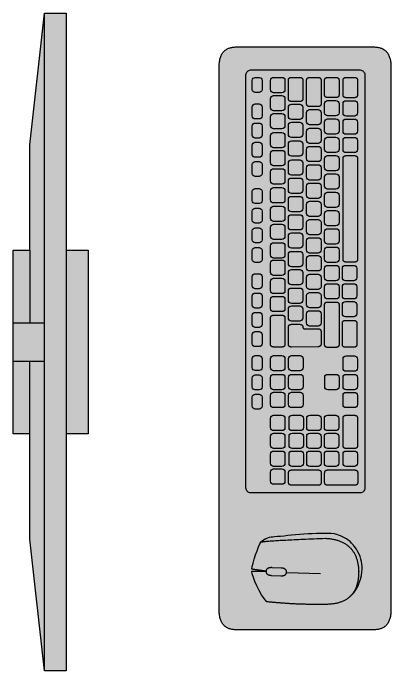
# Model space of a CAD drawing. Header units: metres. Extents: x -17 to 580, y -130 to 19.
# Drawn here: x 331.142 to 331.544, y -14.545 to -13.845 of the extents above; entities that cross this region are included whole.
import ezdxf

# ---------------------------------------------------------------- set-up
doc = ezdxf.new("R2010")
doc.units = ezdxf.units.M
doc.linetypes.add('Style Black Lines_2', pattern=[0])
doc.linetypes.add('Style Thin Border  Fill_1', pattern=[0])
doc.layers.add('Furniture', color=7, linetype='Continuous', true_color=0x7a8bf7)
doc.layers.add('Imported blocks', color=7, linetype='Continuous', true_color=0x7a8bf7)

# ---------------------------------------------------------------- blocks, each defined once
blk = doc.blocks.new('Keyboard L')
at = {"layer": 'Imported blocks', "transparency": 33554483}
h = blk.add_hatch(color=256, dxfattribs=at)
edge = h.paths.add_edge_path(flags=0)
edge.add_line((0.2897, 0.09128), (-0.2897, 0.09128))
edge.add_spline(control_points=[(-0.2897, 0.09128), (-0.31016, 0.09128), (-0.31016, 0.07298)], knot_values=[0, 0, 0, 1, 1, 1], degree=2, periodic=0)
edge.add_line((-0.31016, 0.07298), (-0.31016, -0.07298))
edge.add_spline(control_points=[(-0.31016, -0.07298), (-0.31016, -0.09128), (-0.2897, -0.09128)], knot_values=[0, 0, 0, 1, 1, 1], degree=2, periodic=0)
edge.add_line((-0.2897, -0.09128), (0.2897, -0.09128))
edge.add_spline(control_points=[(0.2897, -0.09128), (0.31016, -0.09128), (0.31016, -0.07298)], knot_values=[0, 0, 0, 1, 1, 1], degree=2, periodic=0)
edge.add_line((0.31016, -0.07298), (0.31016, 0.07298))
edge.add_spline(control_points=[(0.31016, 0.07298), (0.31016, 0.09128), (0.2897, 0.09128)], knot_values=[0, 0, 0, 1, 1, 1], degree=2, periodic=0)
at = {"layer": 'Imported blocks', "linetype": 'Style Thin Border  Fill_1'}
for points in [[(0.2897, 0.09128), (-0.2897, 0.09128)], [(-0.31016, 0.07298), (-0.31016, -0.07298)], [(0.31016, -0.07298), (0.31016, 0.07298)], [(-0.2897, -0.09128), (0.2897, -0.09128)]]:
    blk.add_lwpolyline(points, dxfattribs=at)
at = {"layer": 'Imported blocks', "linetype": 'Style Black Lines_2'}
for points in [[(-0.28074, 0.06283, 0.414214), (-0.28565, 0.05792), (-0.28565, -0.05862, 0.414214), (-0.28074, -0.06354), (0.15943, -0.06354, 0.414214), (0.16435, -0.05862), (0.16435, 0.05792, 0.414214), (0.15943, 0.06283), (-0.28074, 0.06283)], [(-0.27769, 0.0531), (-0.27769, 0.04885, 0.414214), (-0.27457, 0.04573), (-0.26483, 0.04573, 0.414214), (-0.26171, 0.04885), (-0.26171, 0.0531, 0.414214), (-0.26483, 0.05622), (-0.27457, 0.05622, 0.414214), (-0.27769, 0.0531)], [(-0.24954, 0.04885, 0.414214), (-0.24642, 0.04573), (-0.23668, 0.04573, 0.414214), (-0.23356, 0.04885), (-0.23356, 0.0531, 0.414214), (-0.23668, 0.05622), (-0.24642, 0.05622, 0.414214), (-0.24954, 0.0531), (-0.24954, 0.04885)]]:
    blk.add_lwpolyline(points, format="xyb", close=True, dxfattribs=at)
for points in [[(-0.226, 0.05622, 0.414214), (-0.22911, 0.0531)], [(-0.21314, 0.0531, 0.414214), (-0.21626, 0.05622)], [(-0.20557, 0.05622, 0.414214), (-0.20869, 0.0531)], [(-0.19272, 0.0531, 0.414214), (-0.19584, 0.05622)], [(-0.18515, 0.05622, 0.414214), (-0.18827, 0.0531)], [(-0.17229, 0.0531, 0.414214), (-0.17541, 0.05622)], [(-0.15637, 0.05622, 0.414214), (-0.15949, 0.0531)], [(-0.14352, 0.0531, 0.414214), (-0.14664, 0.05622)], [(-0.13546, 0.05622, 0.414214), (-0.13857, 0.0531)], [(-0.1226, 0.0531, 0.414214), (-0.12572, 0.05622)], [(-0.11454, 0.05622, 0.414214), (-0.11766, 0.0531)], [(-0.10168, 0.0531, 0.414214), (-0.1048, 0.05622)], [(-0.09362, 0.05622, 0.414214), (-0.09674, 0.0531)], [(-0.08076, 0.0531, 0.414214), (-0.08388, 0.05622)], [(-0.0657, 0.05622, 0.414214), (-0.06882, 0.0531)], [(-0.05285, 0.0531, 0.414214), (-0.05596, 0.05622)], [(-0.04515, 0.05622, 0.414214), (-0.04827, 0.0531)], [(-0.03229, 0.0531, 0.414214), (-0.03541, 0.05622)], [(-0.02459, 0.05622, 0.414214), (-0.02771, 0.0531)], [(-0.01174, 0.0531, 0.414214), (-0.01486, 0.05622)], [(-0.00404, 0.05622, 0.414214), (-0.00716, 0.0531)], [(0.00881, 0.0531, 0.414214), (0.00569, 0.05622)], [(0.02139, 0.05622, 0.414214), (0.01827, 0.0531)], [(0.03424, 0.0531, 0.414214), (0.03112, 0.05622)], [(0.04194, 0.05622, 0.414214), (0.03882, 0.0531)], [(0.0548, 0.0531, 0.414214), (0.05168, 0.05622)], [(0.06249, 0.05622, 0.414214), (0.05937, 0.0531)], [(0.07535, 0.0531, 0.414214), (0.07223, 0.05622)], [(-0.22911, 0.04885, 0.414214), (-0.226, 0.04573)], [(-0.21626, 0.04573, 0.414214), (-0.21314, 0.04885)], [(-0.20869, 0.04885, 0.414214), (-0.20557, 0.04573)], [(-0.19584, 0.04573, 0.414214), (-0.19272, 0.04885)], [(-0.18827, 0.04885, 0.414214), (-0.18515, 0.04573)], [(-0.17541, 0.04573, 0.414214), (-0.17229, 0.04885)], [(-0.15949, 0.04885, 0.414214), (-0.15637, 0.04573)], [(-0.14664, 0.04573, 0.414214), (-0.14352, 0.04885)], [(-0.13857, 0.04885, 0.414214), (-0.13546, 0.04573)], [(-0.12572, 0.04573, 0.414214), (-0.1226, 0.04885)], [(-0.11766, 0.04885, 0.414214), (-0.11454, 0.04573)], [(-0.1048, 0.04573, 0.414214), (-0.10168, 0.04885)], [(-0.09674, 0.04885, 0.414214), (-0.09362, 0.04573)], [(-0.08388, 0.04573, 0.414214), (-0.08076, 0.04885)], [(-0.06882, 0.04885, 0.414214), (-0.0657, 0.04573)], [(-0.05596, 0.04573, 0.414214), (-0.05285, 0.04885)], [(-0.04827, 0.04885, 0.414214), (-0.04515, 0.04573)], [(-0.03541, 0.04573, 0.414214), (-0.03229, 0.04885)], [(-0.02771, 0.04885, 0.414214), (-0.02459, 0.04573)], [(-0.01486, 0.04573, 0.414214), (-0.01174, 0.04885)], [(-0.00716, 0.04885, 0.414214), (-0.00404, 0.04573)], [(0.00569, 0.04573, 0.414214), (0.00881, 0.04885)], [(0.01827, 0.04885, 0.414214), (0.02139, 0.04573)], [(0.03112, 0.04573, 0.414214), (0.03424, 0.04885)], [(0.03882, 0.04885, 0.414214), (0.04194, 0.04573)], [(0.05168, 0.04573, 0.414214), (0.0548, 0.04885)], [(0.05937, 0.04885, 0.414214), (0.06249, 0.04573)], [(0.07223, 0.04573, 0.414214), (0.07535, 0.04885)], [(-0.27449, 0.03673, 0.414214), (-0.27774, 0.03348)], [(-0.26146, 0.03348, 0.414214), (-0.26471, 0.03673)], [(-0.25529, 0.03673, 0.414214), (-0.25855, 0.03348)], [(-0.24226, 0.03348, 0.414214), (-0.24552, 0.03673)], [(-0.2361, 0.03673, 0.414214), (-0.23935, 0.03348)], [(-0.22307, 0.03348, 0.414214), (-0.22632, 0.03673)], [(-0.21587, 0.03673, 0.414214), (-0.21912, 0.03348)], [(-0.20284, 0.03348, 0.414214), (-0.20609, 0.03673)], [(-0.19681, 0.03673, 0.414214), (-0.20006, 0.03348)], [(-0.18378, 0.03348, 0.414214), (-0.18703, 0.03673)], [(-0.1773, 0.03673, 0.414214), (-0.18055, 0.03348)], [(-0.16427, 0.03348, 0.414214), (-0.16752, 0.03673)], [(-0.1572, 0.03673, 0.414214), (-0.16045, 0.03348)], [(-0.14417, 0.03348, 0.414214), (-0.14742, 0.03673)], [(-0.13746, 0.03673, 0.414214), (-0.14071, 0.03348)], [(-0.12443, 0.03348, 0.414214), (-0.12768, 0.03673)], [(-0.11827, 0.03673, 0.414214), (-0.12152, 0.03348)], [(-0.10524, 0.03348, 0.414214), (-0.10849, 0.03673)], [(-0.09853, 0.03673, 0.414214), (-0.10178, 0.03348)], [(-0.0855, 0.03348, 0.414214), (-0.08875, 0.03673)], [(-0.08006, 0.03673, 0.414214), (-0.08331, 0.03348)], [(-0.06703, 0.03348, 0.414214), (-0.07028, 0.03673)], [(-0.06069, 0.03673, 0.414214), (-0.06394, 0.03348)], [(-0.04766, 0.03348, 0.414214), (-0.05091, 0.03673)], [(-0.04149, 0.03673, 0.414214), (-0.04474, 0.03348)], [(-0.02846, 0.03348, 0.414214), (-0.03172, 0.03673)], [(0.02152, 0.03673, 0.414214), (0.01827, 0.03348)], [(0.03455, 0.03348, 0.414214), (0.0313, 0.03673)], [(0.04159, 0.03673, 0.414214), (0.03834, 0.03348)], [(0.05462, 0.03348, 0.414214), (0.05137, 0.03673)], [(0.06063, 0.03673, 0.414214), (0.05738, 0.03348)], [(0.07366, 0.03348, 0.414214), (0.07041, 0.03673)], [(0.08513, 0.03673, 0.414214), (0.08188, 0.03348)], [(0.09816, 0.03348, 0.414214), (0.09491, 0.03673)], [(0.10416, 0.03673, 0.414214), (0.10091, 0.03348)], [(0.11719, 0.03348, 0.414214), (0.11394, 0.03673)], [(0.1232, 0.03673, 0.414214), (0.11995, 0.03348)], [(0.13623, 0.03348, 0.414214), (0.13298, 0.03673)], [(0.14224, 0.03673, 0.414214), (0.13899, 0.03348)], [(0.15527, 0.03348, 0.414214), (0.15202, 0.03673)], [(-0.27774, 0.02458, 0.414214), (-0.27449, 0.02133)], [(-0.26471, 0.02133, 0.414214), (-0.26146, 0.02458)], [(-0.25855, 0.02458, 0.414214), (-0.25529, 0.02133)], [(-0.24552, 0.02133, 0.414214), (-0.24226, 0.02458)], [(-0.23935, 0.02458, 0.414214), (-0.2361, 0.02133)], [(-0.22632, 0.02133, 0.414214), (-0.22307, 0.02458)], [(-0.21912, 0.02458, 0.414214), (-0.21587, 0.02133)], [(-0.20609, 0.02133, 0.414214), (-0.20284, 0.02458)], [(-0.20006, 0.02458, 0.414214), (-0.19681, 0.02133)], [(-0.18703, 0.02133, 0.414214), (-0.18378, 0.02458)], [(-0.18055, 0.02458, 0.414214), (-0.1773, 0.02133)], [(-0.16752, 0.02133, 0.414214), (-0.16427, 0.02458)], [(-0.16045, 0.02458, 0.414214), (-0.1572, 0.02133)], [(-0.14742, 0.02133, 0.414214), (-0.14417, 0.02458)], [(-0.14071, 0.02458, 0.414214), (-0.13746, 0.02133)], [(-0.12768, 0.02133, 0.414214), (-0.12443, 0.02458)], [(-0.12152, 0.02458, 0.414214), (-0.11827, 0.02133)], [(-0.10849, 0.02133, 0.414214), (-0.10524, 0.02458)], [(-0.10178, 0.02458, 0.414214), (-0.09853, 0.02133)], [(-0.08875, 0.02133, 0.414214), (-0.0855, 0.02458)], [(-0.08331, 0.02458, 0.414214), (-0.08006, 0.02133)], [(-0.07028, 0.02133, 0.414214), (-0.06703, 0.02458)], [(-0.06394, 0.02458, 0.414214), (-0.06069, 0.02133)], [(-0.05091, 0.02133, 0.414214), (-0.04766, 0.02458)], [(-0.04474, 0.02458, 0.414214), (-0.04149, 0.02133)], [(-0.03172, 0.02133, 0.414214), (-0.02846, 0.02458)], [(0.01827, 0.02458, 0.414214), (0.02152, 0.02133)], [(0.0313, 0.02133, 0.414214), (0.03455, 0.02458)], [(0.03834, 0.02458, 0.414214), (0.04159, 0.02133)], [(0.05137, 0.02133, 0.414214), (0.05462, 0.02458)], [(0.05738, 0.02458, 0.414214), (0.06063, 0.02133)], [(0.07041, 0.02133, 0.414214), (0.07366, 0.02458)], [(0.08188, 0.02458, 0.414214), (0.08513, 0.02133)], [(0.09491, 0.02133, 0.414214), (0.09816, 0.02458)], [(0.10091, 0.02458, 0.414214), (0.10416, 0.02133)], [(0.11394, 0.02133, 0.414214), (0.11719, 0.02458)], [(0.11995, 0.02458, 0.414214), (0.1232, 0.02133)], [(0.13298, 0.02133, 0.414214), (0.13623, 0.02458)], [(0.13899, 0.02458, 0.414214), (0.14224, 0.02133)], [(0.15202, 0.02133, 0.414214), (0.15527, 0.02458)], [(-0.24596, 0.0177, 0.414214), (-0.24921, 0.01445)], [(-0.23293, 0.01445, 0.414214), (-0.23618, 0.0177)], [(-0.22677, 0.0177, 0.414214), (-0.23002, 0.01445)], [(-0.21374, 0.01445, 0.414214), (-0.21699, 0.0177)], [(-0.20698, 0.0177, 0.414214), (-0.21023, 0.01445)], [(-0.19395, 0.01445, 0.414214), (-0.1972, 0.0177)], [(-0.18671, 0.0177, 0.414214), (-0.18996, 0.01445)], [(-0.17368, 0.01445, 0.414214), (-0.17693, 0.0177)], [(-0.16734, 0.0177, 0.414214), (-0.17059, 0.01445)], [(-0.15431, 0.01445, 0.414214), (-0.15756, 0.0177)], [(-0.14786, 0.0177, 0.414214), (-0.15111, 0.01445)], [(-0.13483, 0.01445, 0.414214), (-0.13808, 0.0177)], [(-0.12838, 0.0177, 0.414214), (-0.13163, 0.01445)], [(-0.11535, 0.01445, 0.414214), (-0.1186, 0.0177)], [(-0.10913, 0.0177, 0.414214), (-0.11238, 0.01445)], [(-0.0961, 0.01445, 0.414214), (-0.09935, 0.0177)], [(-0.08929, 0.0177, 0.414214), (-0.09254, 0.01445)], [(-0.07626, 0.01445, 0.414214), (-0.07951, 0.0177)], [(-0.07004, 0.0177, 0.414214), (-0.07329, 0.01445)], [(-0.05701, 0.01445, 0.414214), (-0.06026, 0.0177)], [(-0.05032, 0.0177, 0.414214), (-0.05357, 0.01445)], [(-0.03729, 0.01445, 0.414214), (-0.04054, 0.0177)], [(-0.03143, 0.0177, 0.414214), (-0.03468, 0.01445)], [(-0.0184, 0.01445, 0.414214), (-0.02165, 0.0177)], [(0.02152, 0.01751, 0.414214), (0.01827, 0.01426)], [(0.03455, 0.01426, 0.414214), (0.0313, 0.01751)], [(0.04159, 0.01751, 0.414214), (0.03834, 0.01426)], [(0.05462, 0.01426, 0.414214), (0.05137, 0.01751)], [(0.06063, 0.01751, 0.414214), (0.05738, 0.01426)], [(0.07366, 0.01426, 0.414214), (0.07041, 0.01751)], [(0.08513, 0.01699, 0.414214), (0.08188, 0.01374)], [(0.09816, 0.01374, 0.414214), (0.09491, 0.01699)], [(0.10416, 0.01699, 0.414214), (0.10091, 0.01374)], [(0.11719, 0.01374, 0.414214), (0.11394, 0.01699)], [(0.1232, 0.01699, 0.414214), (0.11995, 0.01374)], [(0.13623, 0.01374, 0.414214), (0.13298, 0.01699)], [(-0.24921, 0.00556, 0.414214), (-0.24596, 0.0023)], [(-0.23618, 0.0023, 0.414214), (-0.23293, 0.00556)], [(-0.23002, 0.00556, 0.414214), (-0.22677, 0.0023)], [(-0.21699, 0.0023, 0.414214), (-0.21374, 0.00556)], [(-0.21023, 0.00556, 0.414214), (-0.20698, 0.0023)], [(-0.1972, 0.0023, 0.414214), (-0.19395, 0.00556)], [(-0.18996, 0.00556, 0.414214), (-0.18671, 0.0023)], [(-0.17693, 0.0023, 0.414214), (-0.17368, 0.00556)], [(-0.17059, 0.00556, 0.414214), (-0.16734, 0.0023)], [(-0.15756, 0.0023, 0.414214), (-0.15431, 0.00556)], [(-0.15111, 0.00556, 0.414214), (-0.14786, 0.0023)], [(-0.13808, 0.0023, 0.414214), (-0.13483, 0.00556)], [(-0.13163, 0.00556, 0.414214), (-0.12838, 0.0023)], [(-0.1186, 0.0023, 0.414214), (-0.11535, 0.00556)], [(-0.11238, 0.00556, 0.414214), (-0.10913, 0.0023)], [(-0.09935, 0.0023, 0.414214), (-0.0961, 0.00556)], [(-0.09254, 0.00556, 0.414214), (-0.08929, 0.0023)], [(-0.07951, 0.0023, 0.414214), (-0.07626, 0.00556)], [(-0.07329, 0.00556, 0.414214), (-0.07004, 0.0023)], [(-0.06026, 0.0023, 0.414214), (-0.05701, 0.00556)], [(-0.05357, 0.00556, 0.414214), (-0.05032, 0.0023)], [(-0.04054, 0.0023, 0.414214), (-0.03729, 0.00556)], [(-0.03468, 0.00556, 0.414214), (-0.03143, 0.0023)], [(-0.02165, 0.0023, 0.414214), (-0.0184, 0.00556)], [(0.01827, 0.00536, 0.414214), (0.02152, 0.00211)], [(0.0313, 0.00211, 0.414214), (0.03455, 0.00536)], [(0.03834, 0.00536, 0.414214), (0.04159, 0.00211)], [(0.05137, 0.00211, 0.414214), (0.05462, 0.00536)], [(0.05738, 0.00536, 0.414214), (0.06063, 0.00211)], [(0.07041, 0.00211, 0.414214), (0.07366, 0.00536)], [(0.08188, 0.00485, 0.414214), (0.08513, 0.00159)], [(0.09491, 0.00159, 0.414214), (0.09816, 0.00485)], [(0.10091, 0.00485, 0.414214), (0.10416, 0.00159)], [(0.11394, 0.00159, 0.414214), (0.11719, 0.00485)], [(0.11995, 0.00485, 0.414214), (0.1232, 0.00159)], [(0.13298, 0.00159, 0.414214), (0.13623, 0.00485)], [(-0.24027, -0.00166, 0.414214), (-0.24352, -0.00491)], [(-0.22724, -0.00491, 0.414214), (-0.23049, -0.00166)], [(-0.22051, -0.00166, 0.414214), (-0.22376, -0.00491)], [(-0.20748, -0.00491, 0.414214), (-0.21073, -0.00166)], [(-0.20114, -0.00166, 0.414214), (-0.20439, -0.00491)], [(-0.18811, -0.00491, 0.414214), (-0.19136, -0.00166)], [(-0.18154, -0.00166, 0.414214), (-0.18479, -0.00491)], [(-0.16851, -0.00491, 0.414214), (-0.17176, -0.00166)], [(-0.16206, -0.00166, 0.414214), (-0.16531, -0.00491)], [(-0.14903, -0.00491, 0.414214), (-0.15228, -0.00166)], [(-0.14269, -0.00166, 0.414214), (-0.14594, -0.00491)], [(-0.12966, -0.00491, 0.414214), (-0.13291, -0.00166)], [(-0.12333, -0.00166, 0.414214), (-0.12658, -0.00491)], [(-0.1103, -0.00491, 0.414214), (-0.11355, -0.00166)], [(-0.10384, -0.00166, 0.414214), (-0.10709, -0.00491)], [(-0.09081, -0.00491, 0.414214), (-0.09406, -0.00166)], [(-0.08483, -0.00166, 0.414214), (-0.08808, -0.00491)], [(-0.0718, -0.00491, 0.414214), (-0.07505, -0.00166)], [(-0.06499, -0.00166, 0.414214), (-0.06824, -0.00491)], [(-0.05196, -0.00491, 0.414214), (-0.05521, -0.00166)], [(-0.04563, -0.00166, 0.414214), (-0.04888, -0.00491)], [(-0.0326, -0.00491, 0.414214), (-0.03585, -0.00166)], [(-0.02614, -0.00166, 0.414214), (-0.0294, -0.00491)], [(-0.01311, -0.00491, 0.414214), (-0.01637, -0.00166)], [(0.08513, -0.00178, 0.414214), (0.08188, -0.00503)], [(0.09816, -0.00503, 0.414214), (0.09491, -0.00178)], [(0.10416, -0.00178, 0.414214), (0.10091, -0.00503)], [(0.11719, -0.00503, 0.414214), (0.11394, -0.00178)], [(0.1232, -0.00178, 0.414214), (0.11995, -0.00503)], [(0.13623, -0.00503, 0.414214), (0.13298, -0.00178)], [(-0.24352, -0.01381, 0.414214), (-0.24027, -0.01706)], [(-0.23049, -0.01706, 0.414214), (-0.22724, -0.01381)], [(-0.22376, -0.01381, 0.414214), (-0.22051, -0.01706)], [(-0.21073, -0.01706, 0.414214), (-0.20748, -0.01381)], [(-0.20439, -0.01381, 0.414214), (-0.20114, -0.01706)], [(-0.19136, -0.01706, 0.414214), (-0.18811, -0.01381)], [(-0.18479, -0.01381, 0.414214), (-0.18154, -0.01706)], [(-0.17176, -0.01706, 0.414214), (-0.16851, -0.01381)], [(-0.16531, -0.01381, 0.414214), (-0.16206, -0.01706)], [(-0.15228, -0.01706, 0.414214), (-0.14903, -0.01381)], [(-0.14594, -0.01381, 0.414214), (-0.14269, -0.01706)], [(-0.13291, -0.01706, 0.414214), (-0.12966, -0.01381)], [(-0.12658, -0.01381, 0.414214), (-0.12333, -0.01706)], [(-0.11355, -0.01706, 0.414214), (-0.1103, -0.01381)], [(-0.10709, -0.01381, 0.414214), (-0.10384, -0.01706)], [(-0.09406, -0.01706, 0.414214), (-0.09081, -0.01381)], [(-0.08808, -0.01381, 0.414214), (-0.08483, -0.01706)], [(-0.07505, -0.01706, 0.414214), (-0.0718, -0.01381)], [(-0.06824, -0.01381, 0.414214), (-0.06499, -0.01706)], [(-0.05521, -0.01706, 0.414214), (-0.05196, -0.01381)], [(-0.04888, -0.01381, 0.414214), (-0.04563, -0.01706)], [(-0.03585, -0.01706, 0.414214), (-0.0326, -0.01381)], [(-0.0294, -0.01381, 0.414214), (-0.02614, -0.01706)], [(-0.01637, -0.01706, 0.414214), (-0.01311, -0.01381)], [(0.08188, -0.01393, 0.414214), (0.08513, -0.01718)], [(0.09491, -0.01718, 0.414214), (0.09816, -0.01393)], [(0.10091, -0.01393, 0.414214), (0.10416, -0.01718)], [(0.11394, -0.01718, 0.414214), (0.11719, -0.01393)], [(0.11995, -0.01393, 0.414214), (0.1232, -0.01718)], [(0.13298, -0.01718, 0.414214), (0.13623, -0.01393)], [(-0.24982, -0.02078, 0.414214), (-0.25307, -0.02403)], [(-0.23679, -0.02403, 0.414214), (-0.24004, -0.02078)], [(-0.23033, -0.02078, 0.414214), (-0.23359, -0.02403)], [(-0.21731, -0.02403, 0.414214), (-0.22056, -0.02078)], [(-0.21085, -0.02078, 0.414214), (-0.2141, -0.02403)], [(-0.19782, -0.02403, 0.414214), (-0.20107, -0.02078)], [(-0.19136, -0.02078, 0.414214), (-0.19461, -0.02403)], [(-0.17833, -0.02403, 0.414214), (-0.18158, -0.02078)], [(-0.17187, -0.02078, 0.414214), (-0.17512, -0.02403)], [(-0.15884, -0.02403, 0.414214), (-0.16209, -0.02078)], [(-0.15238, -0.02078, 0.414214), (-0.15563, -0.02403)], [(-0.13935, -0.02403, 0.414214), (-0.1426, -0.02078)], [(-0.13289, -0.02078, 0.414214), (-0.13615, -0.02403)], [(-0.11986, -0.02403, 0.414214), (-0.12312, -0.02078)], [(-0.11341, -0.02078, 0.414214), (-0.11666, -0.02403)], [(-0.10038, -0.02403, 0.414214), (-0.10363, -0.02078)], [(-0.09392, -0.02078, 0.414214), (-0.09717, -0.02403)], [(-0.08089, -0.02403, 0.414214), (-0.08414, -0.02078)], [(-0.07443, -0.02078, 0.414214), (-0.07768, -0.02403)], [(-0.0614, -0.02403, 0.414214), (-0.06465, -0.02078)], [(-0.05494, -0.02078, 0.414214), (-0.05819, -0.02403)], [(-0.04191, -0.02403, 0.414214), (-0.04516, -0.02078)], [(0.04159, -0.02094, 0.414214), (0.03834, -0.02419)], [(0.05462, -0.02419, 0.414214), (0.05137, -0.02094)], [(0.08513, -0.02056, 0.414214), (0.08188, -0.02381)], [(0.09816, -0.02381, 0.414214), (0.09491, -0.02056)], [(0.10416, -0.02056, 0.414214), (0.10091, -0.02381)], [(0.11719, -0.02381, 0.414214), (0.11394, -0.02056)], [(0.1232, -0.02056, 0.414214), (0.11995, -0.02381)], [(0.13623, -0.02381, 0.414214), (0.13298, -0.02056)], [(-0.25307, -0.03293, 0.414214), (-0.24982, -0.03618)], [(-0.24004, -0.03618, 0.414214), (-0.23679, -0.03293)], [(-0.23359, -0.03293, 0.414214), (-0.23033, -0.03618)], [(-0.22056, -0.03618, 0.414214), (-0.21731, -0.03293)], [(-0.2141, -0.03293, 0.414214), (-0.21085, -0.03618)], [(-0.20107, -0.03618, 0.414214), (-0.19782, -0.03293)], [(-0.19461, -0.03293, 0.414214), (-0.19136, -0.03618)], [(-0.18158, -0.03618, 0.414214), (-0.17833, -0.03293)], [(-0.17512, -0.03293, 0.414214), (-0.17187, -0.03618)], [(-0.16209, -0.03618, 0.414214), (-0.15884, -0.03293)], [(-0.15563, -0.03293, 0.414214), (-0.15238, -0.03618)], [(-0.1426, -0.03618, 0.414214), (-0.13935, -0.03293)], [(-0.13615, -0.03293, 0.414214), (-0.13289, -0.03618)], [(-0.12312, -0.03618, 0.414214), (-0.11986, -0.03293)], [(-0.11666, -0.03293, 0.414214), (-0.11341, -0.03618)], [(-0.10363, -0.03618, 0.414214), (-0.10038, -0.03293)], [(-0.09717, -0.03293, 0.414214), (-0.09392, -0.03618)], [(-0.08414, -0.03618, 0.414214), (-0.08089, -0.03293)], [(-0.07768, -0.03293, 0.414214), (-0.07443, -0.03618)], [(-0.06465, -0.03618, 0.414214), (-0.0614, -0.03293)], [(-0.05819, -0.03293, 0.414214), (-0.05494, -0.03618)], [(-0.04516, -0.03618, 0.414214), (-0.04191, -0.03293)], [(0.03834, -0.03309, 0.414214), (0.04159, -0.03634)], [(0.05137, -0.03634, 0.414214), (0.05462, -0.03309)], [(0.08188, -0.03271, 0.414214), (0.08513, -0.03596)], [(0.09491, -0.03596, 0.414214), (0.09816, -0.03271)], [(0.10091, -0.03271, 0.414214), (0.10416, -0.03596)], [(0.11394, -0.03596, 0.414214), (0.11719, -0.03271)], [(0.11995, -0.03271, 0.414214), (0.1232, -0.03596)], [(0.13298, -0.03596, 0.414214), (0.13623, -0.03271)], [(-0.2497, -0.04045, 0.414214), (-0.25295, -0.0437)], [(-0.23667, -0.0437, 0.414214), (-0.23992, -0.04045)], [(-0.23021, -0.04045, 0.414214), (-0.23346, -0.0437)], [(-0.21718, -0.0437, 0.414214), (-0.22043, -0.04045)], [(-0.21072, -0.04045, 0.414214), (-0.21397, -0.0437)], [(-0.19769, -0.0437, 0.414214), (-0.20094, -0.04045)], [(-0.07443, -0.0397, 0.414214), (-0.07768, -0.04295)], [(-0.0614, -0.04295, 0.414214), (-0.06465, -0.0397)], [(-0.05494, -0.0397, 0.414214), (-0.05819, -0.04295)], [(-0.04191, -0.04295, 0.414214), (-0.04516, -0.0397)], [(-0.03592, -0.0397, 0.414214), (-0.03917, -0.04295)], [(-0.02289, -0.04295, 0.414214), (-0.02614, -0.0397)], [(0.02199, -0.04039, 0.414214), (0.01874, -0.04364)], [(0.03502, -0.04364, 0.414214), (0.03177, -0.04039)], [(0.04159, -0.04039, 0.414214), (0.03834, -0.04364)], [(0.05462, -0.04364, 0.414214), (0.05137, -0.04039)], [(0.06072, -0.04039, 0.414214), (0.05747, -0.04364)], [(0.07375, -0.04364, 0.414214), (0.0705, -0.04039)], [(0.1232, -0.04046, 0.414214), (0.11995, -0.04371)], [(0.13623, -0.04371, 0.414214), (0.13298, -0.04046)], [(-0.25295, -0.0526, 0.414214), (-0.2497, -0.05585)], [(-0.23992, -0.05585, 0.414214), (-0.23667, -0.0526)], [(-0.23346, -0.0526, 0.414214), (-0.23021, -0.05585)], [(-0.22043, -0.05585, 0.414214), (-0.21718, -0.0526)], [(-0.21397, -0.0526, 0.414214), (-0.21072, -0.05585)], [(-0.20094, -0.05585, 0.414214), (-0.19769, -0.0526)], [(-0.07768, -0.05185, 0.414214), (-0.07443, -0.0551)], [(-0.06465, -0.0551, 0.414214), (-0.0614, -0.05185)], [(-0.05819, -0.05185, 0.414214), (-0.05494, -0.0551)], [(-0.04516, -0.0551, 0.414214), (-0.04191, -0.05185)], [(-0.03917, -0.05185, 0.414214), (-0.03592, -0.0551)], [(-0.02614, -0.0551, 0.414214), (-0.02289, -0.05185)], [(0.01874, -0.05254, 0.414214), (0.02199, -0.05579)], [(0.03177, -0.05579, 0.414214), (0.03502, -0.05254)], [(0.03834, -0.05254, 0.414214), (0.04159, -0.05579)], [(0.05137, -0.05579, 0.414214), (0.05462, -0.05254)], [(0.05747, -0.05254, 0.414214), (0.06072, -0.05579)], [(0.0705, -0.05579, 0.414214), (0.07375, -0.05254)], [(0.11995, -0.05261, 0.414214), (0.1232, -0.05586)], [(0.13298, -0.05586, 0.414214), (0.13623, -0.05261)]]:
    blk.add_lwpolyline(points, format="xyb", dxfattribs=at)
for points in [[(-0.21626, 0.05622), (-0.226, 0.05622)], [(-0.19584, 0.05622), (-0.20557, 0.05622)], [(-0.17541, 0.05622), (-0.18515, 0.05622)], [(-0.14664, 0.05622), (-0.15637, 0.05622)], [(-0.12572, 0.05622), (-0.13546, 0.05622)], [(-0.1048, 0.05622), (-0.11454, 0.05622)], [(-0.08388, 0.05622), (-0.09362, 0.05622)], [(-0.05596, 0.05622), (-0.0657, 0.05622)], [(-0.03541, 0.05622), (-0.04515, 0.05622)], [(-0.01486, 0.05622), (-0.02459, 0.05622)], [(0.00569, 0.05622), (-0.00404, 0.05622)], [(0.03112, 0.05622), (0.02139, 0.05622)], [(0.05168, 0.05622), (0.04194, 0.05622)], [(0.07223, 0.05622), (0.06249, 0.05622)], [(-0.22911, 0.0531), (-0.22911, 0.04885)], [(-0.21314, 0.04885), (-0.21314, 0.0531)], [(-0.20869, 0.0531), (-0.20869, 0.04885)], [(-0.19272, 0.04885), (-0.19272, 0.0531)], [(-0.18827, 0.0531), (-0.18827, 0.04885)], [(-0.17229, 0.04885), (-0.17229, 0.0531)], [(-0.15949, 0.0531), (-0.15949, 0.04885)], [(-0.14352, 0.04885), (-0.14352, 0.0531)], [(-0.13857, 0.0531), (-0.13857, 0.04885)], [(-0.1226, 0.04885), (-0.1226, 0.0531)], [(-0.11766, 0.0531), (-0.11766, 0.04885)], [(-0.10168, 0.04885), (-0.10168, 0.0531)], [(-0.09674, 0.0531), (-0.09674, 0.04885)], [(-0.08076, 0.04885), (-0.08076, 0.0531)], [(-0.06882, 0.0531), (-0.06882, 0.04885)], [(-0.05285, 0.04885), (-0.05285, 0.0531)], [(-0.04827, 0.0531), (-0.04827, 0.04885)], [(-0.03229, 0.04885), (-0.03229, 0.0531)], [(-0.02771, 0.0531), (-0.02771, 0.04885)], [(-0.01174, 0.04885), (-0.01174, 0.0531)], [(-0.00716, 0.0531), (-0.00716, 0.04885)], [(0.00881, 0.04885), (0.00881, 0.0531)], [(0.01827, 0.0531), (0.01827, 0.04885)], [(0.03424, 0.04885), (0.03424, 0.0531)], [(0.03882, 0.0531), (0.03882, 0.04885)], [(0.0548, 0.04885), (0.0548, 0.0531)], [(0.05937, 0.0531), (0.05937, 0.04885)], [(0.07535, 0.04885), (0.07535, 0.0531)], [(-0.226, 0.04573), (-0.21626, 0.04573)], [(-0.20557, 0.04573), (-0.19584, 0.04573)], [(-0.18515, 0.04573), (-0.17541, 0.04573)], [(-0.15637, 0.04573), (-0.14664, 0.04573)], [(-0.13546, 0.04573), (-0.12572, 0.04573)], [(-0.11454, 0.04573), (-0.1048, 0.04573)], [(-0.09362, 0.04573), (-0.08388, 0.04573)], [(-0.0657, 0.04573), (-0.05596, 0.04573)], [(-0.04515, 0.04573), (-0.03541, 0.04573)], [(-0.02459, 0.04573), (-0.01486, 0.04573)], [(-0.00404, 0.04573), (0.00569, 0.04573)], [(0.02139, 0.04573), (0.03112, 0.04573)], [(0.04194, 0.04573), (0.05168, 0.04573)], [(0.06249, 0.04573), (0.07223, 0.04573)], [(-0.26471, 0.03673), (-0.27449, 0.03673)], [(-0.24552, 0.03673), (-0.25529, 0.03673)], [(-0.22632, 0.03673), (-0.2361, 0.03673)], [(-0.20609, 0.03673), (-0.21587, 0.03673)], [(-0.18703, 0.03673), (-0.19681, 0.03673)], [(-0.16752, 0.03673), (-0.1773, 0.03673)], [(-0.14742, 0.03673), (-0.1572, 0.03673)], [(-0.12768, 0.03673), (-0.13746, 0.03673)], [(-0.10849, 0.03673), (-0.11827, 0.03673)], [(-0.08875, 0.03673), (-0.09853, 0.03673)], [(-0.07028, 0.03673), (-0.08006, 0.03673)], [(-0.05091, 0.03673), (-0.06069, 0.03673)], [(-0.03172, 0.03673), (-0.04149, 0.03673)], [(0.0313, 0.03673), (0.02152, 0.03673)], [(0.05137, 0.03673), (0.04159, 0.03673)], [(0.07041, 0.03673), (0.06063, 0.03673)], [(0.09491, 0.03673), (0.08513, 0.03673)], [(0.11394, 0.03673), (0.10416, 0.03673)], [(0.13298, 0.03673), (0.1232, 0.03673)], [(0.15202, 0.03673), (0.14224, 0.03673)], [(0.2437, 0.03531), (0.24416, 0.02548)], [(0.25304, 0.0259), (0.25258, 0.03573)], [(-0.27774, 0.03348), (-0.27774, 0.02458)], [(-0.26146, 0.02458), (-0.26146, 0.03348)], [(-0.25855, 0.03348), (-0.25855, 0.02458)], [(-0.24226, 0.02458), (-0.24226, 0.03348)], [(-0.23935, 0.03348), (-0.23935, 0.02458)], [(-0.22307, 0.02458), (-0.22307, 0.03348)], [(-0.21912, 0.03348), (-0.21912, 0.02458)], [(-0.20284, 0.02458), (-0.20284, 0.03348)], [(-0.20006, 0.03348), (-0.20006, 0.02458)], [(-0.18378, 0.02458), (-0.18378, 0.03348)], [(-0.18055, 0.03348), (-0.18055, 0.02458)], [(-0.16427, 0.02458), (-0.16427, 0.03348)], [(-0.16045, 0.03348), (-0.16045, 0.02458)], [(-0.14417, 0.02458), (-0.14417, 0.03348)], [(-0.14071, 0.03348), (-0.14071, 0.02458)], [(-0.12443, 0.02458), (-0.12443, 0.03348)], [(-0.12152, 0.03348), (-0.12152, 0.02458)], [(-0.10524, 0.02458), (-0.10524, 0.03348)], [(-0.10178, 0.03348), (-0.10178, 0.02458)], [(-0.0855, 0.02458), (-0.0855, 0.03348)], [(-0.08331, 0.03348), (-0.08331, 0.02458)], [(-0.06703, 0.02458), (-0.06703, 0.03348)], [(-0.06394, 0.03348), (-0.06394, 0.02458)], [(-0.04766, 0.02458), (-0.04766, 0.03348)], [(-0.04474, 0.03348), (-0.04474, 0.02458)], [(-0.02846, 0.02458), (-0.02846, 0.03348)], [(0.01827, 0.03348), (0.01827, 0.02458)], [(0.03455, 0.02458), (0.03455, 0.03348)], [(0.03834, 0.03348), (0.03834, 0.02458)], [(0.05462, 0.02458), (0.05462, 0.03348)], [(0.05738, 0.03348), (0.05738, 0.02458)], [(0.07366, 0.02458), (0.07366, 0.03348)], [(0.08188, 0.03348), (0.08188, 0.02458)], [(0.09816, 0.02458), (0.09816, 0.03348)], [(0.10091, 0.03348), (0.10091, 0.02458)], [(0.11719, 0.02458), (0.11719, 0.03348)], [(0.11995, 0.03348), (0.11995, 0.02458)], [(0.13623, 0.02458), (0.13623, 0.03348)], [(0.13899, 0.03348), (0.13899, 0.02458)], [(0.15527, 0.02458), (0.15527, 0.03348)], [(-0.27449, 0.02133), (-0.26471, 0.02133)], [(-0.25529, 0.02133), (-0.24552, 0.02133)], [(-0.2361, 0.02133), (-0.22632, 0.02133)], [(-0.21587, 0.02133), (-0.20609, 0.02133)], [(-0.19681, 0.02133), (-0.18703, 0.02133)], [(-0.1773, 0.02133), (-0.16752, 0.02133)], [(-0.1572, 0.02133), (-0.14742, 0.02133)], [(-0.13746, 0.02133), (-0.12768, 0.02133)], [(-0.11827, 0.02133), (-0.10849, 0.02133)], [(-0.09853, 0.02133), (-0.08875, 0.02133)], [(-0.08006, 0.02133), (-0.07028, 0.02133)], [(-0.06069, 0.02133), (-0.05091, 0.02133)], [(-0.04149, 0.02133), (-0.03172, 0.02133)], [(0.02152, 0.02133), (0.0313, 0.02133)], [(0.04159, 0.02133), (0.05137, 0.02133)], [(0.06063, 0.02133), (0.07041, 0.02133)], [(0.08513, 0.02133), (0.09491, 0.02133)], [(0.10416, 0.02133), (0.11394, 0.02133)], [(0.1232, 0.02133), (0.13298, 0.02133)], [(0.14224, 0.02133), (0.15202, 0.02133)], [(-0.24921, 0.01445), (-0.24921, 0.00556)], [(-0.23618, 0.0177), (-0.24596, 0.0177)], [(-0.23293, 0.00556), (-0.23293, 0.01445)], [(-0.23002, 0.01445), (-0.23002, 0.00556)], [(-0.21699, 0.0177), (-0.22677, 0.0177)], [(-0.21374, 0.00556), (-0.21374, 0.01445)], [(-0.21023, 0.01445), (-0.21023, 0.00556)], [(-0.1972, 0.0177), (-0.20698, 0.0177)], [(-0.19395, 0.00556), (-0.19395, 0.01445)], [(-0.18996, 0.01445), (-0.18996, 0.00556)], [(-0.17693, 0.0177), (-0.18671, 0.0177)], [(-0.17368, 0.00556), (-0.17368, 0.01445)], [(-0.17059, 0.01445), (-0.17059, 0.00556)], [(-0.15756, 0.0177), (-0.16734, 0.0177)], [(-0.15431, 0.00556), (-0.15431, 0.01445)], [(-0.15111, 0.01445), (-0.15111, 0.00556)], [(-0.13808, 0.0177), (-0.14786, 0.0177)], [(-0.13483, 0.00556), (-0.13483, 0.01445)], [(-0.13163, 0.01445), (-0.13163, 0.00556)], [(-0.1186, 0.0177), (-0.12838, 0.0177)], [(-0.11535, 0.00556), (-0.11535, 0.01445)], [(-0.11238, 0.01445), (-0.11238, 0.00556)], [(-0.09935, 0.0177), (-0.10913, 0.0177)], [(-0.0961, 0.00556), (-0.0961, 0.01445)], [(-0.09254, 0.01445), (-0.09254, 0.00556)], [(-0.07951, 0.0177), (-0.08929, 0.0177)], [(-0.07626, 0.00556), (-0.07626, 0.01445)], [(-0.07329, 0.01445), (-0.07329, 0.00556)], [(-0.06026, 0.0177), (-0.07004, 0.0177)], [(-0.05701, 0.00556), (-0.05701, 0.01445)], [(-0.05357, 0.01445), (-0.05357, 0.00556)], [(-0.04054, 0.0177), (-0.05032, 0.0177)], [(-0.03729, 0.00556), (-0.03729, 0.01445)], [(-0.03468, 0.01445), (-0.03468, 0.00556)], [(-0.02165, 0.0177), (-0.03143, 0.0177)], [(-0.0184, 0.00556), (-0.0184, 0.01445)], [(-0.01495, 0.01445), (-0.01495, 0.00556)], [(0.00603, 0.0177), (-0.0117, 0.0177)], [(0.00886, -0.01379), (0.00928, 0.01445)], [(0.01827, 0.01426), (0.01827, 0.00536)], [(0.0313, 0.01751), (0.02152, 0.01751)], [(0.03455, 0.00536), (0.03455, 0.01426)], [(0.03834, 0.01426), (0.03834, 0.00536)], [(0.05137, 0.01751), (0.04159, 0.01751)], [(0.05462, 0.00536), (0.05462, 0.01426)], [(0.05738, 0.01426), (0.05738, 0.00536)], [(0.07041, 0.01751), (0.06063, 0.01751)], [(0.07366, 0.00536), (0.07366, 0.01426)], [(0.09491, 0.01699), (0.08513, 0.01699)], [(0.11394, 0.01699), (0.10416, 0.01699)], [(0.13298, 0.01699), (0.1232, 0.01699)], [(0.24924, 0.01923), (0.25014, -0.01649)], [(0.08188, 0.01374), (0.08188, 0.00485)], [(0.09816, 0.00485), (0.09816, 0.01374)], [(0.10091, 0.01374), (0.10091, 0.00485)], [(0.11719, 0.00485), (0.11719, 0.01374)], [(0.11995, 0.01374), (0.11995, 0.00485)], [(0.13623, 0.00485), (0.13623, 0.01374)], [(-0.24596, 0.0023), (-0.23618, 0.0023)], [(-0.22677, 0.0023), (-0.21699, 0.0023)], [(-0.20698, 0.0023), (-0.1972, 0.0023)], [(-0.18671, 0.0023), (-0.17693, 0.0023)], [(-0.16734, 0.0023), (-0.15756, 0.0023)], [(-0.14786, 0.0023), (-0.13808, 0.0023)], [(-0.12838, 0.0023), (-0.1186, 0.0023)], [(-0.10913, 0.0023), (-0.09935, 0.0023)], [(-0.08929, 0.0023), (-0.07951, 0.0023)], [(-0.07004, 0.0023), (-0.06026, 0.0023)], [(-0.05032, 0.0023), (-0.04054, 0.0023)], [(-0.03143, 0.0023), (-0.02165, 0.0023)], [(-0.01026, 0.00041), (-0.01026, -0.01379)], [(0.02152, 0.00211), (0.0313, 0.00211)], [(0.04159, 0.00211), (0.05137, 0.00211)], [(0.06063, 0.00211), (0.07041, 0.00211)], [(0.08513, 0.00159), (0.09491, 0.00159)], [(0.10416, 0.00159), (0.11394, 0.00159)], [(0.1232, 0.00159), (0.13298, 0.00159)], [(-0.24352, -0.00491), (-0.24352, -0.01381)], [(-0.23049, -0.00166), (-0.24027, -0.00166)], [(-0.22724, -0.01381), (-0.22724, -0.00491)], [(-0.22376, -0.00491), (-0.22376, -0.01381)], [(-0.21073, -0.00166), (-0.22051, -0.00166)], [(-0.20748, -0.01381), (-0.20748, -0.00491)], [(-0.20439, -0.00491), (-0.20439, -0.01381)], [(-0.19136, -0.00166), (-0.20114, -0.00166)], [(-0.18811, -0.01381), (-0.18811, -0.00491)], [(-0.18479, -0.00491), (-0.18479, -0.01381)], [(-0.17176, -0.00166), (-0.18154, -0.00166)], [(-0.16851, -0.01381), (-0.16851, -0.00491)], [(-0.16531, -0.00491), (-0.16531, -0.01381)], [(-0.15228, -0.00166), (-0.16206, -0.00166)], [(-0.14903, -0.01381), (-0.14903, -0.00491)], [(-0.14594, -0.00491), (-0.14594, -0.01381)], [(-0.13291, -0.00166), (-0.14269, -0.00166)], [(-0.12966, -0.01381), (-0.12966, -0.00491)], [(-0.12658, -0.00491), (-0.12658, -0.01381)], [(-0.11355, -0.00166), (-0.12333, -0.00166)], [(-0.1103, -0.01381), (-0.1103, -0.00491)], [(-0.10709, -0.00491), (-0.10709, -0.01381)], [(-0.09406, -0.00166), (-0.10384, -0.00166)], [(-0.09081, -0.01381), (-0.09081, -0.00491)], [(-0.08808, -0.00491), (-0.08808, -0.01381)], [(-0.07505, -0.00166), (-0.08483, -0.00166)], [(-0.0718, -0.01381), (-0.0718, -0.00491)], [(-0.06824, -0.00491), (-0.06824, -0.01381)], [(-0.05521, -0.00166), (-0.06499, -0.00166)], [(-0.05196, -0.01381), (-0.05196, -0.00491)], [(-0.04888, -0.00491), (-0.04888, -0.01381)], [(-0.03585, -0.00166), (-0.04563, -0.00166)], [(-0.0326, -0.01381), (-0.0326, -0.00491)], [(-0.0294, -0.00491), (-0.0294, -0.01381)], [(-0.01637, -0.00166), (-0.02614, -0.00166)], [(-0.01311, -0.01381), (-0.01311, -0.00491)], [(0.08188, -0.00503), (0.08188, -0.01393)], [(0.09491, -0.00178), (0.08513, -0.00178)], [(0.09816, -0.01393), (0.09816, -0.00503)], [(0.10091, -0.00503), (0.10091, -0.01393)], [(0.11394, -0.00178), (0.10416, -0.00178)], [(0.11719, -0.01393), (0.11719, -0.00503)], [(0.11995, -0.00503), (0.11995, -0.01393)], [(0.13298, -0.00178), (0.1232, -0.00178)], [(0.13623, -0.01393), (0.13623, -0.00503)], [(-0.24004, -0.02078), (-0.24982, -0.02078)], [(-0.24027, -0.01706), (-0.23049, -0.01706)], [(-0.22056, -0.02078), (-0.23033, -0.02078)], [(-0.22051, -0.01706), (-0.21073, -0.01706)], [(-0.20107, -0.02078), (-0.21085, -0.02078)], [(-0.20114, -0.01706), (-0.19136, -0.01706)], [(-0.18158, -0.02078), (-0.19136, -0.02078)], [(-0.18154, -0.01706), (-0.17176, -0.01706)], [(-0.16209, -0.02078), (-0.17187, -0.02078)], [(-0.16206, -0.01706), (-0.15228, -0.01706)], [(-0.1426, -0.02078), (-0.15238, -0.02078)], [(-0.14269, -0.01706), (-0.13291, -0.01706)], [(-0.12312, -0.02078), (-0.13289, -0.02078)], [(-0.12333, -0.01706), (-0.11355, -0.01706)], [(-0.10363, -0.02078), (-0.11341, -0.02078)], [(-0.10384, -0.01706), (-0.09406, -0.01706)], [(-0.08414, -0.02078), (-0.09392, -0.02078)], [(-0.08483, -0.01706), (-0.07505, -0.01706)], [(-0.06465, -0.02078), (-0.07443, -0.02078)], [(-0.06499, -0.01706), (-0.05521, -0.01706)], [(-0.04516, -0.02078), (-0.05494, -0.02078)], [(-0.04563, -0.01706), (-0.03585, -0.01706)], [(-0.02614, -0.01706), (-0.01637, -0.01706)], [(-0.00701, -0.01704), (0.00561, -0.01704)], [(0.05137, -0.02094), (0.04159, -0.02094)], [(0.08513, -0.01718), (0.09491, -0.01718)], [(0.09491, -0.02056), (0.08513, -0.02056)], [(0.10416, -0.01718), (0.11394, -0.01718)], [(0.11394, -0.02056), (0.10416, -0.02056)], [(0.1232, -0.01718), (0.13298, -0.01718)], [(0.13298, -0.02056), (0.1232, -0.02056)], [(-0.25307, -0.02403), (-0.25307, -0.03293)], [(-0.23679, -0.03293), (-0.23679, -0.02403)], [(-0.23359, -0.02403), (-0.23359, -0.03293)], [(-0.21731, -0.03293), (-0.21731, -0.02403)], [(-0.2141, -0.02403), (-0.2141, -0.03293)], [(-0.19782, -0.03293), (-0.19782, -0.02403)], [(-0.19461, -0.02403), (-0.19461, -0.03293)], [(-0.17833, -0.03293), (-0.17833, -0.02403)], [(-0.17512, -0.02403), (-0.17512, -0.03293)], [(-0.15884, -0.03293), (-0.15884, -0.02403)], [(-0.15563, -0.02403), (-0.15563, -0.03293)], [(-0.13935, -0.03293), (-0.13935, -0.02403)], [(-0.13615, -0.02403), (-0.13615, -0.03293)], [(-0.11986, -0.03293), (-0.11986, -0.02403)], [(-0.11666, -0.02403), (-0.11666, -0.03293)], [(-0.10038, -0.03293), (-0.10038, -0.02403)], [(-0.09717, -0.02403), (-0.09717, -0.03293)], [(-0.08089, -0.03293), (-0.08089, -0.02403)], [(-0.07768, -0.02403), (-0.07768, -0.03293)], [(-0.0614, -0.03293), (-0.0614, -0.02403)], [(-0.05819, -0.02403), (-0.05819, -0.03293)], [(-0.04191, -0.03293), (-0.04191, -0.02403)], [(0.03834, -0.02419), (0.03834, -0.03309)], [(0.05462, -0.03309), (0.05462, -0.02419)], [(0.08188, -0.02381), (0.08188, -0.03271)], [(0.09816, -0.03271), (0.09816, -0.02381)], [(0.10091, -0.02381), (0.10091, -0.03271)], [(0.11719, -0.03271), (0.11719, -0.02381)], [(0.11995, -0.02381), (0.11995, -0.03271)], [(0.13623, -0.03271), (0.13623, -0.02381)], [(-0.24982, -0.03618), (-0.24004, -0.03618)], [(-0.23992, -0.04045), (-0.2497, -0.04045)], [(-0.23033, -0.03618), (-0.22056, -0.03618)], [(-0.22043, -0.04045), (-0.23021, -0.04045)], [(-0.21085, -0.03618), (-0.20107, -0.03618)], [(-0.20094, -0.04045), (-0.21072, -0.04045)], [(-0.19136, -0.03618), (-0.18158, -0.03618)], [(-0.17187, -0.03618), (-0.16209, -0.03618)], [(-0.15238, -0.03618), (-0.1426, -0.03618)], [(-0.13289, -0.03618), (-0.12312, -0.03618)], [(-0.11341, -0.03618), (-0.10363, -0.03618)], [(-0.09392, -0.03618), (-0.08414, -0.03618)], [(-0.07443, -0.03618), (-0.06465, -0.03618)], [(-0.06465, -0.0397), (-0.07443, -0.0397)], [(-0.05494, -0.03618), (-0.04516, -0.03618)], [(-0.04516, -0.0397), (-0.05494, -0.0397)], [(-0.02614, -0.0397), (-0.03592, -0.0397)], [(0.03177, -0.04039), (0.02199, -0.04039)], [(0.04159, -0.03634), (0.05137, -0.03634)], [(0.05137, -0.04039), (0.04159, -0.04039)], [(0.0705, -0.04039), (0.06072, -0.04039)], [(0.08513, -0.03596), (0.09491, -0.03596)], [(0.10416, -0.03596), (0.11394, -0.03596)], [(0.1232, -0.03596), (0.13298, -0.03596)], [(0.13298, -0.04046), (0.1232, -0.04046)], [(-0.25295, -0.0437), (-0.25295, -0.0526)], [(-0.23667, -0.0526), (-0.23667, -0.0437)], [(-0.23346, -0.0437), (-0.23346, -0.0526)], [(-0.21718, -0.0526), (-0.21718, -0.0437)], [(-0.21397, -0.0437), (-0.21397, -0.0526)], [(-0.19769, -0.0526), (-0.19769, -0.0437)], [(-0.07768, -0.04295), (-0.07768, -0.05185)], [(-0.0614, -0.05185), (-0.0614, -0.04295)], [(-0.05819, -0.04295), (-0.05819, -0.05185)], [(-0.04191, -0.05185), (-0.04191, -0.04295)], [(-0.03917, -0.04295), (-0.03917, -0.05185)], [(-0.02289, -0.05185), (-0.02289, -0.04295)], [(0.01874, -0.04364), (0.01874, -0.05254)], [(0.03502, -0.05254), (0.03502, -0.04364)], [(0.03834, -0.04364), (0.03834, -0.05254)], [(0.05462, -0.05254), (0.05462, -0.04364)], [(0.05747, -0.04364), (0.05747, -0.05254)], [(0.07375, -0.05254), (0.07375, -0.04364)], [(0.11995, -0.04371), (0.11995, -0.05261)], [(0.13623, -0.05261), (0.13623, -0.04371)], [(-0.2497, -0.05585), (-0.23992, -0.05585)], [(-0.23021, -0.05585), (-0.22043, -0.05585)], [(-0.21072, -0.05585), (-0.20094, -0.05585)], [(-0.07443, -0.0551), (-0.06465, -0.0551)], [(-0.05494, -0.0551), (-0.04516, -0.0551)], [(-0.03592, -0.0551), (-0.02614, -0.0551)], [(0.02199, -0.05579), (0.03177, -0.05579)], [(0.04159, -0.05579), (0.05137, -0.05579)], [(0.06072, -0.05579), (0.0705, -0.05579)], [(0.1232, -0.05586), (0.13298, -0.05586)]]:
    blk.add_lwpolyline(points, dxfattribs=at)
at = {"layer": 'Imported blocks'}
for points, degree in [([(-0.2897, 0.09128), (-0.31016, 0.09128), (-0.31016, 0.07298)], 2), ([(0.31016, 0.07298), (0.31016, 0.09128), (0.2897, 0.09128)], 2), ([(0.24566, 0.05674), (0.23984, 0.05626), (0.22045, 0.04941), (0.21673, 0.04705)], 3), ([(0.24787, 0.04117), (0.24677, 0.04895), (0.24566, 0.05674)], 2), ([(0.24787, 0.05669), (0.24787, 0.04893), (0.24787, 0.04117)], 2), ([(0.28029, 0.04071), (0.2729, 0.04824), (0.25383, 0.05595), (0.24787, 0.05669)], 3), ([(0.21264, 0.03991), (0.21343, 0.04222), (0.2148, 0.04487), (0.21673, 0.04705)], 3), ([(0.21673, 0.04705), (0.21499, 0.03804), (0.21277, -0.02188)], 2), ([(-0.02139, 0.03673), (-0.02465, 0.03673), (-0.02465, 0.03348)], 2), ([(0.00595, 0.03673), (-0.00772, 0.03673), (-0.02139, 0.03673)], 2), ([(0.0092, 0.03348), (0.0092, 0.03673), (0.00595, 0.03673)], 2), ([(0.21132, 0.03243), (0.21157, 0.03512), (0.21174, 0.03729), (0.21264, 0.03991)], 3), ([(0.24787, 0.04117), (0.24343, 0.04096), (0.2437, 0.03531)], 2), ([(0.25258, 0.03573), (0.25232, 0.04138), (0.24787, 0.04117)], 2), ([(0.28312, -0.02188), (0.2837, 0.0102), (0.28029, 0.04071)], 2), ([(-0.02465, 0.03348), (-0.02465, 0.02903), (-0.02465, 0.02458)], 2), ([(0.0092, 0.02458), (0.0092, 0.02903), (0.0092, 0.03348)], 2), ([(0.20811, -0.03123), (0.20616, -0.01444), (0.20994, 0.01719), (0.21132, 0.03243)], 3), ([(-0.02465, 0.02458), (-0.02465, 0.02133), (-0.02139, 0.02133)], 2), ([(-0.02139, 0.02133), (-0.00772, 0.02133), (0.00595, 0.02133)], 2), ([(0.00595, 0.02133), (0.0092, 0.02133), (0.0092, 0.02458)], 2), ([(0.24416, 0.02548), (0.24442, 0.01983), (0.24887, 0.02004)], 2), ([(0.24887, 0.02004), (0.25331, 0.02025), (0.25304, 0.0259)], 2), ([(-0.27449, 0.0177), (-0.27774, 0.0177), (-0.27774, 0.01445)], 2), ([(-0.27774, 0.01445), (-0.27774, 0.01), (-0.27774, 0.00556)], 2), ([(-0.25538, 0.0177), (-0.26493, 0.0177), (-0.27449, 0.0177)], 2), ([(-0.25212, 0.01445), (-0.25212, 0.0177), (-0.25538, 0.0177)], 2), ([(-0.25212, 0.00556), (-0.25212, 0.01), (-0.25212, 0.01445)], 2), ([(-0.0117, 0.0177), (-0.01495, 0.0177), (-0.01495, 0.01445)], 2), ([(0.00928, 0.01445), (0.00928, 0.0177), (0.00603, 0.0177)], 2), ([(0.14333, 0.01753), (0.14008, 0.01753), (0.14008, 0.01428)], 2), ([(0.14008, 0.01428), (0.14008, 0.00016), (0.14008, -0.01396)], 2), ([(0.15311, 0.01753), (0.14822, 0.01753), (0.14333, 0.01753)], 2), ([(0.15636, 0.01428), (0.15636, 0.01753), (0.15311, 0.01753)], 2), ([(0.15636, -0.01396), (0.15636, 0.00016), (0.15636, 0.01428)], 2), ([(-0.27774, 0.00556), (-0.27774, 0.0023), (-0.27449, 0.0023)], 2), ([(-0.27449, 0.0023), (-0.26493, 0.0023), (-0.25538, 0.0023)], 2), ([(-0.25538, 0.0023), (-0.25212, 0.0023), (-0.25212, 0.00556)], 2), ([(-0.01495, 0.00556), (-0.01495, 0.00237), (-0.01176, 0.00231)], 2), ([(-0.01176, 0.00231), (-0.01026, 0.00227), (-0.01026, 0.00041)], 2), ([(-0.27449, -0.00166), (-0.27774, -0.00166), (-0.27774, -0.00491)], 2), ([(-0.27774, -0.00491), (-0.27774, -0.00936), (-0.27774, -0.01381)], 2), ([(-0.24998, -0.00166), (-0.26223, -0.00166), (-0.27449, -0.00166)], 2), ([(-0.24673, -0.00491), (-0.24673, -0.00166), (-0.24998, -0.00166)], 2), ([(-0.24673, -0.01381), (-0.24673, -0.00936), (-0.24673, -0.00491)], 2), ([(-0.27774, -0.01381), (-0.27774, -0.01706), (-0.27449, -0.01706)], 2), ([(-0.24998, -0.01706), (-0.24673, -0.01706), (-0.24673, -0.01381)], 2), ([(-0.01026, -0.01379), (-0.01026, -0.01704), (-0.00701, -0.01704)], 2), ([(0.00561, -0.01704), (0.00886, -0.01704), (0.00886, -0.01379)], 2), ([(0.14008, -0.01396), (0.14008, -0.01721), (0.14333, -0.01721)], 2), ([(0.15311, -0.01721), (0.15636, -0.01721), (0.15636, -0.01396)], 2), ([(-0.27449, -0.02078), (-0.27774, -0.02078), (-0.27774, -0.02403)], 2), ([(-0.27449, -0.01706), (-0.26223, -0.01706), (-0.24998, -0.01706)], 2), ([(-0.25953, -0.02078), (-0.26701, -0.02078), (-0.27449, -0.02078)], 2), ([(-0.25628, -0.02403), (-0.25628, -0.02078), (-0.25953, -0.02078)], 2), ([(-0.03545, -0.02078), (-0.0387, -0.02078), (-0.0387, -0.02403)], 2), ([(0.00636, -0.02078), (-0.01455, -0.02078), (-0.03545, -0.02078)], 2), ([(0.00961, -0.02403), (0.00961, -0.02078), (0.00636, -0.02078)], 2), ([(0.14333, -0.02086), (0.14008, -0.02086), (0.14008, -0.02411)], 2), ([(0.14333, -0.01721), (0.14822, -0.01721), (0.15311, -0.01721)], 2), ([(0.15311, -0.02086), (0.14822, -0.02086), (0.14333, -0.02086)], 2), ([(0.15636, -0.02411), (0.15636, -0.02086), (0.15311, -0.02086)], 2), ([(-0.27774, -0.02403), (-0.27774, -0.02848), (-0.27774, -0.03293)], 2), ([(-0.25628, -0.03293), (-0.25628, -0.02848), (-0.25628, -0.02403)], 2), ([(-0.0387, -0.02403), (-0.0387, -0.02848), (-0.0387, -0.03293)], 2), ([(0.00961, -0.03293), (0.00961, -0.02848), (0.00961, -0.02403)], 2), ([(0.14008, -0.02411), (0.14008, -0.03844), (0.14008, -0.05277)], 2), ([(0.15636, -0.05277), (0.15636, -0.03844), (0.15636, -0.02411)], 2), ([(0.21277, -0.02188), (0.21481, -0.05602), (0.24795, -0.05706)], 2), ([(0.24795, -0.05706), (0.28312, -0.05706), (0.28312, -0.02188)], 2), ([(-0.27774, -0.03293), (-0.27774, -0.03618), (-0.27449, -0.03618)], 2), ([(-0.25953, -0.03618), (-0.25628, -0.03618), (-0.25628, -0.03293)], 2), ([(-0.0387, -0.03293), (-0.0387, -0.03618), (-0.03545, -0.03618)], 2), ([(0.00636, -0.03618), (0.00961, -0.03618), (0.00961, -0.03293)], 2), ([(0.21481, -0.04602), (0.21101, -0.04089), (0.20838, -0.03355), (0.20811, -0.03123)], 3), ([(-0.27449, -0.04045), (-0.27774, -0.04045), (-0.27774, -0.0437)], 2), ([(-0.27449, -0.03618), (-0.26701, -0.03618), (-0.25953, -0.03618)], 2), ([(-0.25941, -0.04045), (-0.26695, -0.04045), (-0.27449, -0.04045)], 2), ([(-0.25616, -0.0437), (-0.25616, -0.04045), (-0.25941, -0.04045)], 2), ([(-0.19123, -0.04045), (-0.19448, -0.04045), (-0.19448, -0.0437)], 2), ([(-0.08444, -0.04045), (-0.13784, -0.04045), (-0.19123, -0.04045)], 2), ([(-0.08119, -0.0437), (-0.08119, -0.04045), (-0.08444, -0.04045)], 2), ([(-0.03545, -0.03618), (-0.01455, -0.03618), (0.00636, -0.03618)], 2), ([(-0.01589, -0.0397), (-0.01914, -0.0397), (-0.01914, -0.04295)], 2), ([(0.0062, -0.0397), (-0.00484, -0.0397), (-0.01589, -0.0397)], 2), ([(0.00945, -0.04295), (0.00945, -0.0397), (0.0062, -0.0397)], 2), ([(0.08513, -0.04046), (0.08188, -0.04046), (0.08188, -0.04371)], 2), ([(0.11396, -0.04046), (0.09954, -0.04046), (0.08513, -0.04046)], 2), ([(0.11721, -0.04371), (0.11721, -0.04046), (0.11396, -0.04046)], 2), ([(-0.27774, -0.0437), (-0.27774, -0.04815), (-0.27774, -0.0526)], 2), ([(-0.25616, -0.0526), (-0.25616, -0.04815), (-0.25616, -0.0437)], 2), ([(-0.19448, -0.0437), (-0.19448, -0.04815), (-0.19448, -0.0526)], 2), ([(-0.08119, -0.0526), (-0.08119, -0.04815), (-0.08119, -0.0437)], 2), ([(-0.01914, -0.04295), (-0.01914, -0.0474), (-0.01914, -0.05185)], 2), ([(0.00945, -0.05185), (0.00945, -0.0474), (0.00945, -0.04295)], 2), ([(0.08188, -0.04371), (0.08188, -0.04816), (0.08188, -0.05261)], 2), ([(0.11721, -0.05261), (0.11721, -0.04816), (0.11721, -0.04371)], 2), ([(0.22713, -0.05622), (0.22387, -0.05439), (0.21874, -0.05131), (0.21481, -0.04602)], 3), ([(0.27648, -0.04594), (0.26972, -0.05481), (0.2594, -0.05916), (0.24835, -0.06057)], 3), ([(-0.27774, -0.0526), (-0.27774, -0.05585), (-0.27449, -0.05585)], 2), ([(-0.27449, -0.05585), (-0.26695, -0.05585), (-0.25941, -0.05585)], 2), ([(-0.25941, -0.05585), (-0.25616, -0.05585), (-0.25616, -0.0526)], 2), ([(-0.19448, -0.0526), (-0.19448, -0.05585), (-0.19123, -0.05585)], 2), ([(-0.19123, -0.05585), (-0.13784, -0.05585), (-0.08444, -0.05585)], 2), ([(-0.08444, -0.05585), (-0.08119, -0.05585), (-0.08119, -0.0526)], 2), ([(-0.01914, -0.05185), (-0.01914, -0.0551), (-0.01589, -0.0551)], 2), ([(-0.01589, -0.0551), (-0.00484, -0.0551), (0.0062, -0.0551)], 2), ([(0.0062, -0.0551), (0.00945, -0.0551), (0.00945, -0.05185)], 2), ([(0.08188, -0.05261), (0.08188, -0.05586), (0.08513, -0.05586)], 2), ([(0.08513, -0.05586), (0.09954, -0.05586), (0.11396, -0.05586)], 2), ([(0.11396, -0.05586), (0.11721, -0.05586), (0.11721, -0.05261)], 2), ([(0.14008, -0.05277), (0.14008, -0.05602), (0.14333, -0.05602)], 2), ([(0.15311, -0.05602), (0.15636, -0.05602), (0.15636, -0.05277)], 2), ([(0.14333, -0.05602), (0.14822, -0.05602), (0.15311, -0.05602)], 2), ([(0.24835, -0.06057), (0.24119, -0.06148), (0.23374, -0.0597), (0.22713, -0.05622)], 3), ([(-0.31016, -0.07298), (-0.31016, -0.09128), (-0.2897, -0.09128)], 2), ([(0.2897, -0.09128), (0.31016, -0.09128), (0.31016, -0.07298)], 2)]:
    blk.add_open_spline(points, degree=degree, dxfattribs=at)
blk = doc.blocks.new('Screen 31')
at = {"layer": 'Imported blocks', "transparency": 33554483}
blk.add_hatch(color=256, dxfattribs=at).paths.add_polyline_path([(0.58618, 0.06895), (0.4741, 0.06895), (0.4741, 0.08678), (0.27884, 0.08678), (0.27884, 0.06895), (0.16677, 0.06895), (0.02647, 0.05339), (0.02647, 0.03038), (0.27884, 0.03038), (0.27884, 0.00697), (0.4741, 0.00697), (0.4741, 0.03038), (0.72647, 0.03038), (0.72647, 0.05339), (0.58618, 0.06895)], flags=0)
at = {"layer": 'Imported blocks', "linetype": 'Style Thin Border  Fill_1'}
blk.add_lwpolyline([(0.58618, 0.06895), (0.4741, 0.06895), (0.4741, 0.08678), (0.27884, 0.08678), (0.27884, 0.06895), (0.16677, 0.06895), (0.02647, 0.05339), (0.02647, 0.03038), (0.27884, 0.03038), (0.27884, 0.00697), (0.4741, 0.00697), (0.4741, 0.03038), (0.72647, 0.03038), (0.72647, 0.05339), (0.58618, 0.06895)], close=True, dxfattribs=at)
at = {"layer": 'Imported blocks', "linetype": 'Style Black Lines_2'}
for points in [[(0.35622, 0.08678), (0.35622, 0.05339)], [(0.39673, 0.08678), (0.39673, 0.05339)], [(0.27884, 0.06895), (0.35622, 0.06895)], [(0.4741, 0.06895), (0.39673, 0.06895)], [(0.72647, 0.05339), (0.02647, 0.05339)], [(0.27884, 0.03038), (0.4741, 0.03038)]]:
    blk.add_lwpolyline(points, dxfattribs=at)

msp = doc.modelspace()

# ---------------------------------------------------------------- block references
at = {"layer": 'Furniture', "xscale": -1, "rotation": 90}
for name, p in [('Screen 31', (331.2285071, -13.8186651)), ('Keyboard L', (331.4522617, -14.1912774))]:
    msp.add_blockref(name, p, dxfattribs=at)

doc.saveas('drawing.dxf')
